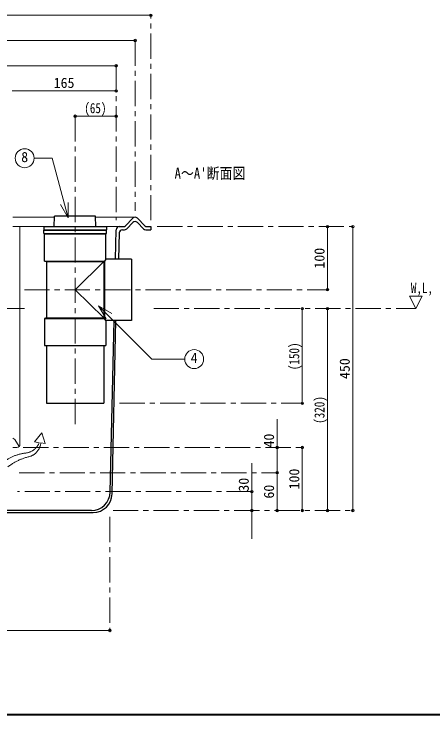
# Model space of a CAD drawing. Units: millimetres at full size, sheet at 1:8. Extents: x -1685 to 1555, y -1115 to 1133.
# Drawn here: x -731 to -68, y -1115 to -4 of the extents above; entities that cross this region are included whole.
import ezdxf
from ezdxf.enums import TextEntityAlignment as Align

# ---------------------------------------------------------------- set-up
doc = ezdxf.new("R2010")
doc.units = ezdxf.units.MM
doc.header["$LTSCALE"] = 8
doc.header["$PDMODE"] = 32
doc.header["$PDSIZE"] = 4
doc.linetypes.add('CHAIN1', pattern=[8, 5, -1, 1, -1])
doc.linetypes.add('DOUBLE_CHAIN1', pattern=[8.8, 5, -1, 0.6, -0.6, 0.6, -1])
doc.layers.add('0-0_ﾚｲﾔ1', color=4, linetype='Continuous', lineweight=9)
doc.styles.add('ＭＳ ゴシック', font='')
doc.styles.get('ＭＳ ゴシック').set_extended_font_data('MS Gothic')

msp = doc.modelspace()

# ---------------------------------------------------------------- linework, layer by layer
at = {"layer": '0-0_ﾚｲﾔ1'}
for p, q in [((-1224.576, -5.982), (-514.576, -5.982)), ((-539.576, -45.982), (-1199.576, -45.982)), ((-1169.576, -85.982), (-569.576, -85.982)), ((-569.576, -125.982), (-734.576, -125.982)), ((-569.576, -165.982), (-634.576, -165.982)), ((-733.076, -325.982), (-667.12, -325.982)), ((-602.032, -325.982), (-539.576, -325.982)), ((-733.076, -340.982), (-667.562, -340.982)), ((-721.988, -685.982), (-721.988, -340.982)), ((-564.686, -340.982), (-601.591, -340.982)), ((-234.576, -340.982), (-234.576, -440.982)), ((-194.576, -790.982), (-194.576, -340.982)), ((-589.076, -396.482), (-634.576, -440.982)), ((-634.576, -440.982), (-589.076, -485.482)), ((-274.576, -620.982), (-274.576, -470.982)), ((-234.576, -470.982), (-234.576, -790.982)), ((-314.576, -730.982), (-314.576, -645.982)), ((-723.452, -689.517), (-730.318, -678.361)), ((-726.988, -690.982), (-733.076, -690.982)), ((-274.576, -690.982), (-274.576, -790.982)), ((-354.576, -715.982), (-354.576, -835.982)), ((-314.576, -790.982), (-314.576, -730.982)), ((-579.576, -980.982), (-1159.576, -980.982))]:
    msp.add_line(p, q, dxfattribs=at)
at = {"layer": '0-0_ﾚｲﾔ1', "linetype": 'CHAIN1'}
for p, q in [((-514.576, -330.982), (-514.576, -5.982)), ((-539.576, -45.982), (-539.576, -315.982)), ((-569.576, -85.982), (-569.576, -330.982)), ((-634.576, -165.982), (-634.576, -655.982)), ((-504.576, -340.982), (-194.576, -340.982)), ((-715.076, -440.982), (-234.576, -440.982)), ((-510.076, -470.982), (-94.576, -470.982)), ((-564.076, -620.982), (-274.576, -620.982)), ((-716.988, -690.982), (-274.576, -690.982)), ((-723.076, -730.982), (-314.576, -730.982)), ((-354.576, -760.982), (-726.076, -760.982)), ((-574.576, -790.982), (-194.576, -790.982)), ((-579.576, -800.982), (-579.576, -980.982))]:
    msp.add_line(p, q, dxfattribs=at)
at = {"layer": '0-0_ﾚｲﾔ1', "color": 7, "lineweight": 18}
for p, q in [((-699.551, -232.545), (-671.076, -232.545)), ((-645.794, -326.9), (-671.076, -232.545)), ((-645.794, -326.9), (-657.794, -306.116)), ((-645.794, -326.9), (-645.794, -302.9)), ((-84.576, -450.982), (-94.576, -470.982)), ((-597.369, -466.441), (-576.584, -478.441)), ((-597.369, -466.441), (-585.369, -487.226))]:
    msp.add_line(p, q, dxfattribs=at)
at = {"layer": '0-0_ﾚｲﾔ1', "color": 5, "lineweight": 25}
for p, q in [((-667.576, -341.482), (-667.076, -324.482)), ((-602.076, -324.482), (-667.076, -324.482)), ((-601.576, -341.482), (-602.076, -324.482)), ((-554.894, -339.48), (-543.149, -327.484)), ((-524.258, -339.48), (-536.004, -327.484)), ((-684.076, -341.482), (-684.076, -345.982)), ((-585.076, -341.482), (-684.076, -341.482)), ((-585.076, -341.482), (-585.076, -345.982)), ((-564.686, -340.982), (-558.467, -340.982)), ((-543.149, -334.484), (-552.936, -344.48)), ((-526.217, -344.48), (-536.004, -334.484)), ((-520.686, -340.982), (-514.576, -340.982)), ((-514.576, -340.982), (-514.576, -345.982)), ((-684.076, -345.982), (-585.076, -345.982)), ((-684.076, -346.482), (-585.076, -346.482)), ((-684.076, -351.982), (-684.076, -346.482)), ((-683.076, -395.482), (-683.076, -352.482)), ((-683.076, -352.482), (-586.076, -352.482)), ((-586.076, -392.482), (-586.076, -352.482)), ((-570.721, -392.482), (-569.685, -345.871)), ((-564.795, -350.871), (-565.719, -392.482)), ((-559.796, -345.982), (-556.509, -345.982)), ((-522.644, -345.982), (-514.576, -345.982)), ((-680.076, -396.482), (-680.076, -485.482)), ((-589.076, -396.482), (-588.076, -395.482)), ((-545.076, -392.482), (-586.076, -392.482)), ((-683.076, -486.482), (-588.076, -486.482)), ((-680.076, -485.482), (-589.076, -485.482)), ((-589.076, -485.482), (-588.076, -486.482)), ((-586.076, -489.482), (-588.076, -486.482)), ((-586.076, -489.482), (-586.076, -529.482)), ((-578.924, -761.648), (-572.876, -489.482)), ((-575.99, -764.648), (-569.876, -489.482)), ((-683.076, -529.482), (-586.076, -529.482)), ((-589.076, -529.482), (-589.076, -620.982)), ((-1133.17, -793.982), (-605.983, -793.982)), ((-608.917, -790.982), (-1130.17, -790.982))]:
    msp.add_line(p, q, dxfattribs=at)
at = {"layer": '0-0_ﾚｲﾔ1', "linetype": 'DOUBLE_CHAIN1'}
for p, q in [((-1166.687, -470.982), (-715.076, -470.982)), ((-699.001, -682.016), (-687.531, -667.898)), ((-681.943, -684.957), (-687.531, -667.898)), ((-691.51, -683.679), (-699.001, -682.016)), ((-688.783, -683.679), (-681.943, -684.957))]:
    msp.add_line(p, q, dxfattribs=at)
at = {"layer": '0-0_ﾚｲﾔ1', "color": 1, "lineweight": 40}
msp.add_line((1555.424, -1114.982), (-1684.576, -1114.982), dxfattribs=at)
at = {"layer": '0-0_ﾚｲﾔ1', "color": 5, "lineweight": 25}
for points in [[(-684.076, -351.982), (-585.076, -351.982), (-585.076, -346.482)], [(-680.076, -396.482), (-683.076, -395.482), (-588.076, -395.482)], [(-680.076, -396.482), (-589.076, -396.482), (-589.076, -485.482)], [(-586.076, -392.482), (-588.076, -395.482), (-588.076, -486.482)], [(-545.076, -392.482), (-545.076, -489.482), (-586.076, -489.482)], [(-680.076, -485.482), (-683.076, -486.482), (-683.076, -529.482)], [(-680.076, -529.482), (-680.076, -620.982), (-589.076, -620.982)]]:
    msp.add_lwpolyline(points, dxfattribs=at)
at = {"layer": '0-0_ﾚｲﾔ1', "color": 7, "lineweight": 18}
for points in [[(-94.576, -470.982), (-104.576, -450.982), (-84.576, -450.982)], [(-597.369, -466.441), (-512.887, -550.922), (-460.937, -550.922)]]:
    msp.add_lwpolyline(points, dxfattribs=at)
for centre in [(-714.551, -232.545), (-445.937, -550.922)]:
    msp.add_circle(centre, 15, dxfattribs=at)
at = {"layer": '0-0_ﾚｲﾔ1', "color": 5, "lineweight": 25}
for centre, radius, start, end in [((-539.576, -330.982), 5, 44.3947, 135.6053), ((-539.576, -337.982), 5, 44.3947, 135.6053), ((-564.686, -345.982), 5, 90, 178.72697), ((-558.467, -335.982), 5, 270, 315.6053), ((-520.686, -335.982), 5, 224.3947, 270), ((-559.796, -350.982), 5, 90, 178.72697), ((-556.509, -340.982), 5, 270, 315.6053), ((-522.644, -340.982), 5, 224.3947, 270), ((-608.917, -760.982), 30, 270, 358.72697), ((-605.983, -763.982), 30, 270, 358.72697)]:
    msp.add_arc(centre, radius, start, end, dxfattribs=at)
at = {"layer": '0-0_ﾚｲﾔ1'}
for centre, start, end in [((-734.576, -680.982), 31.61007, 72.5424), ((-726.988, -685.982), 270, 0)]:
    msp.add_arc(centre, 5, start, end, dxfattribs=at)
at = {"layer": '0-0_ﾚｲﾔ1', "linetype": 'DOUBLE_CHAIN1'}
for centre, radius, start, end in [((-716.541, -672.812), 27.288, 273.74331, 336.53021), ((-715.291, -680.279), 26.725, 292.27662, 352.6912), ((-704.601, -770.952), 71.635, 98.15213, 129.13625), ((-688.105, -788.456), 85.171, 101.55088, 130.72857)]:
    msp.add_arc(centre, radius, start, end, dxfattribs=at)
at = {"layer": '0-0_ﾚｲﾔ1', "color": 1}
for p in [(-514.576, -5.982), (-539.576, -45.982), (-569.576, -85.982), (-569.576, -125.982), (-634.576, -165.982), (-569.576, -165.982), (-234.576, -340.982), (-194.576, -340.982), (-234.576, -440.982), (-274.576, -470.982), (-234.576, -470.982), (-274.576, -620.982), (-314.576, -690.982), (-274.576, -690.982), (-314.576, -730.982), (-354.576, -760.982), (-354.576, -790.982), (-314.576, -790.982), (-274.576, -790.982), (-234.576, -790.982), (-194.576, -790.982), (-579.576, -980.982)]:
    msp.add_point(p, dxfattribs=at)

# ---------------------------------------------------------------- texts
at = {"layer": '0-0_ﾚｲﾔ1', "color": 7, "style": 'ＭＳ ゴシック'}
for s, p in [('165', (-668.576, -125.982)), ('8', (-720.051, -243.545)), ('4', (-451.437, -561.922))]:
    msp.add_text(s, height=16.13, dxfattribs=at).set_placement(p, align=Align.BOTTOM_LEFT)
for s, height, width, p in [('(65)', 16.13, 0.8, (-620.076, -165.982)), ("A～A'断面図", 17.6, 0.85, (-477.076, -270.482)), ('W,L,', 16.13, 0.8, (-102.576, -450.982))]:
    msp.add_text(s, height=height, dxfattribs=dict(at, width=width)).set_placement(p, align=Align.BOTTOM_LEFT)
for s, p in [('100', (-234.576, -407.482)), ('450', (-194.576, -582.482)), ('40', (-314.576, -690.982)), ('100', (-274.576, -757.482)), ('30', (-354.576, -760.982)), ('60', (-314.576, -771.982))]:
    msp.add_text(s, height=16.13, rotation=90, dxfattribs=at).set_placement(p, align=Align.BOTTOM_LEFT)
at = {"layer": '0-0_ﾚｲﾔ1', "color": 7, "style": 'ＭＳ ゴシック', "width": 0.8}
for s, p in [('(150)', (-274.576, -568.482)), ('(320)', (-234.576, -653.482))]:
    msp.add_text(s, height=16.13, rotation=90, dxfattribs=at).set_placement(p, align=Align.BOTTOM_LEFT)

doc.saveas('drawing.dxf')
